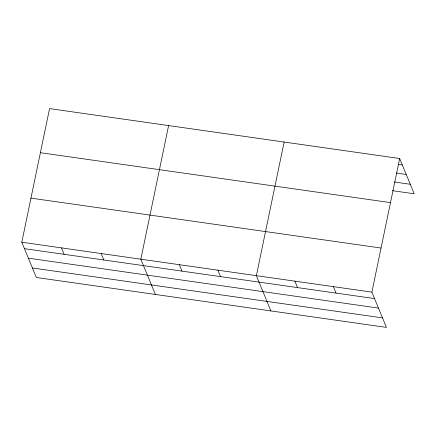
<?xml version="1.0" encoding="UTF-8"?>
<svg xmlns="http://www.w3.org/2000/svg" width="436" height="436" viewBox="0 0 436 436"><rect width="100%" height="100%" fill="white"/><g stroke="black" fill="none" stroke-linecap="round" stroke-linejoin="round"><path stroke-width="0.65" d="M399.665 158.519L371.897 292.136L386.432 327.398L36.335 277.481L21.8 242.22L49.568 108.602L399.665 158.519L414.2 193.78L392.291 190.657M168.601 125.573L140.833 259.191L155.369 294.453M284.136 142.043L256.368 275.666L270.898 310.928M398.341 164.399L402.324 164.966M396.28 173.054L406.243 174.476M394.346 181.997L410.281 184.27M40.406 152.693L390.503 202.615M30.961 198.124L381.064 248.04M21.8 242.22L371.897 292.136M24.46 248.667L374.557 298.584M28.378 258.172L378.475 308.094M32.417 267.971L382.514 317.888M333.387 286.648L336.047 293.09M294.878 281.155L297.532 287.602M217.853 270.173L220.512 276.62M179.343 264.679L182.003 271.127M101.157 253.534L103.812 259.981M61.476 247.877L64.136 254.324"/></g></svg>
